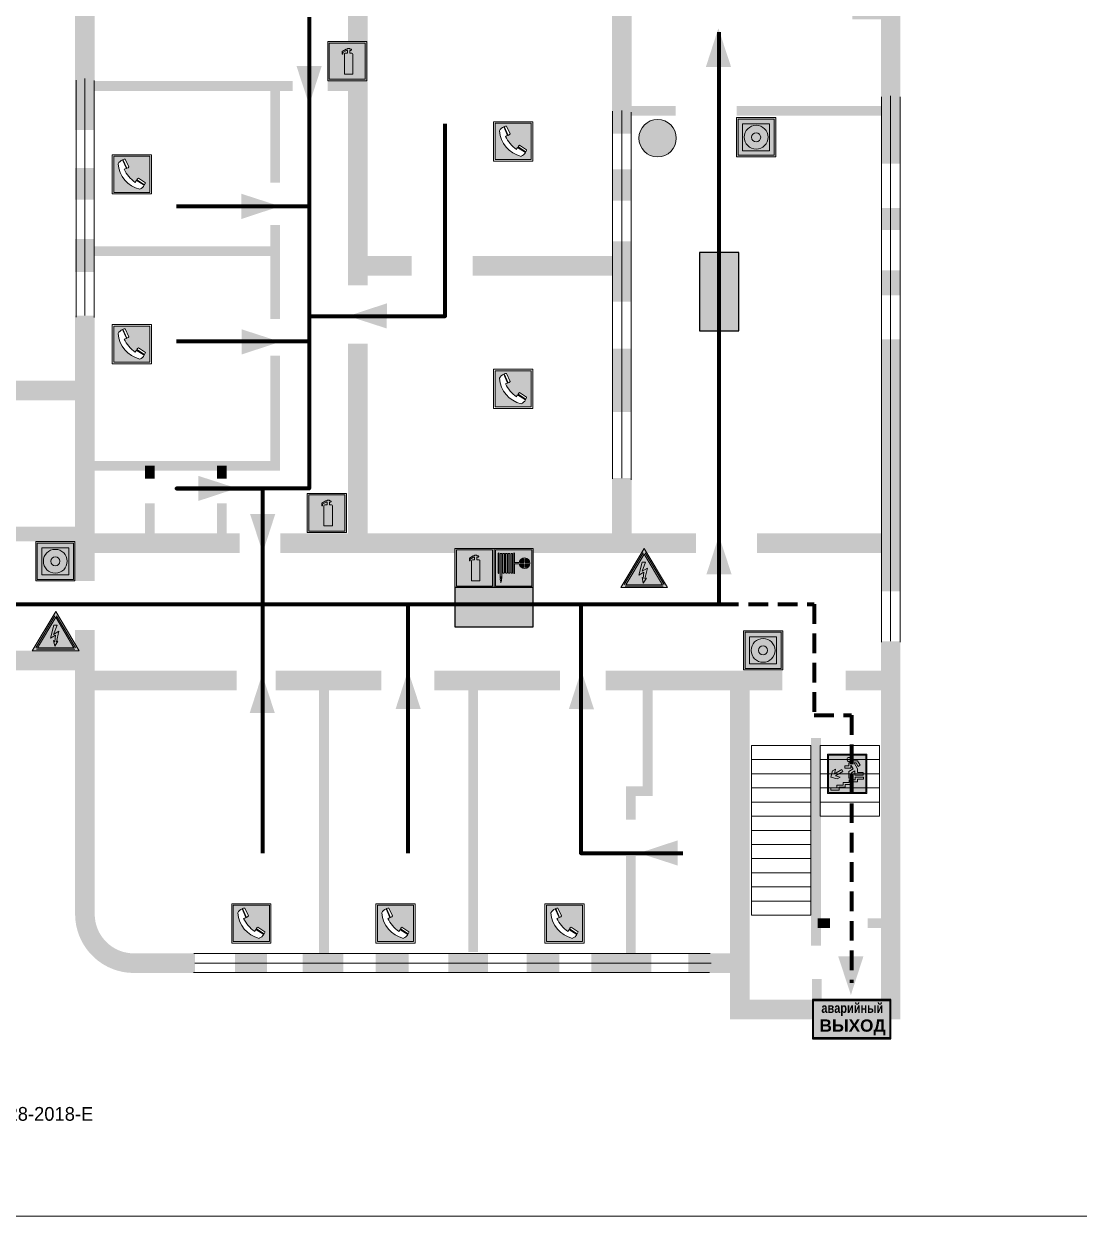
# Model space of a CAD drawing. Header units: millimetres. Extents: x 13114 to 67229, y 22859 to 38520.
# Drawn here: x 22736.3 to 22951.5, y 34764.7 to 35007.8 of the extents above; entities that cross this region are included whole.
import ezdxf

# ---------------------------------------------------------------- set-up
doc = ezdxf.new("R2010")
doc.units = ezdxf.units.MM
doc.linetypes.add('{ Wide Dash }', pattern=[12, 4, -2, 4, -2])
doc.layers.add('План_Штампы', color=7, linetype='Continuous')
doc.styles.add('обычный', font='arial.ttf')

# ---------------------------------------------------------------- blocks, each defined once
blk = doc.blocks.new('вниз 3')
at = {"lineweight": 0, "true_color": 0xffffff}
h = blk.add_hatch(color=7, dxfattribs=at)
h.dxf.hatch_style = 1
h.paths.add_polyline_path([(40997.5, -4475.69), (40997.25, -4475.28), (40995.76, -4476.15), (40995.97, -4475.23), (40995.39, -4475.56), (40995.05, -4476.83), (40996.33, -4477.17), (40996.91, -4476.83), (40996, -4476.55)], flags=0)
h.paths.add_polyline_path([(40999.81, -4473.95), (41000.22, -4473.95), (41000.64, -4474.67), (41001.03, -4474.43), (41000.46, -4473.49), (41000.42, -4473.49), (40999.43, -4473.49), (40998.68, -4473.92), (40998.68, -4474.57), (40997.88, -4474.57), (40997.88, -4475), (40999.14, -4475), (40999.14, -4474.43), (40999.14, -4474.38), (40999.59, -4475.15), (40998.72, -4475.67), (40998.72, -4477.06), (40999.24, -4477.06), (40999.24, -4475.96), (40999.95, -4475.56), (40999.95, -4476.43), (41001.61, -4476.43), (41001.61, -4475.88), (41000.47, -4475.88), (41000.47, -4475.12)], flags=0)
h.paths.add_polyline_path([(40999.2, -4473.24, 1), (40998.35, -4473.24, 1)], flags=0)
h.paths.add_polyline_path([(41000.46, -4477.26), (41001.69, -4477.26), (41001.69, -4476.84), (41000.03, -4476.84), (41000.03, -4477.39), (40998.78, -4477.39), (40998.78, -4477.95), (40997.53, -4477.95), (40997.53, -4478.5), (40996.29, -4478.5), (40996.29, -4479.06), (40995.05, -4479.06), (40995.05, -4479.48), (40995.29, -4479.48), (40996.72, -4479.48), (40996.72, -4478.92), (40997.97, -4478.92), (40997.97, -4478.36), (40999.2, -4478.36), (40999.2, -4477.81), (41000.46, -4477.81)], flags=0)
h.paths.add_polyline_path([(41002.37, -4472.17), (40994.37, -4472.17), (40994.37, -4480.17), (41002.37, -4480.17)])
h.paths.add_polyline_path([(41002.16, -4479.96), (40994.57, -4479.96), (40994.57, -4472.37), (41002.16, -4472.37)], flags=16)
h.paths.add_polyline_path([(41001.61, -4475.88), (41001.61, -4476.43), (40999.95, -4476.43), (40999.95, -4475.56), (40999.24, -4475.96), (40999.24, -4477.06), (40998.72, -4477.06), (40998.72, -4475.67), (40999.59, -4475.15), (40999.14, -4474.38), (40999.14, -4474.43), (40999.14, -4475), (40997.88, -4475), (40997.88, -4474.57), (40998.68, -4474.57), (40998.68, -4473.92), (40999.43, -4473.49), (41000.42, -4473.49), (41000.46, -4473.49), (41001.03, -4474.43), (41000.64, -4474.67), (41000.22, -4473.95), (40999.81, -4473.95), (41000.47, -4475.12), (41000.47, -4475.88)], flags=0)
h.paths.add_polyline_path([(41001.69, -4476.84), (41001.69, -4477.26), (41000.46, -4477.26), (41000.46, -4477.81), (40999.2, -4477.81), (40999.2, -4478.36), (40997.97, -4478.36), (40997.97, -4478.92), (40996.72, -4478.92), (40996.72, -4479.48), (40995.05, -4479.48), (40995.05, -4479.06), (40996.29, -4479.06), (40996.29, -4478.5), (40997.53, -4478.5), (40997.53, -4477.95), (40998.78, -4477.95), (40998.78, -4477.39), (41000.03, -4477.39), (41000.03, -4476.84)], flags=0)
h.paths.add_polyline_path([(40998.35, -4473.24, -1), (40999.2, -4473.24, -1)], flags=0)
h.paths.add_polyline_path([(40997.5, -4475.69), (40996, -4476.55), (40996.91, -4476.83), (40996.33, -4477.17), (40995.05, -4476.83), (40995.39, -4475.56), (40995.97, -4475.23), (40995.76, -4476.15), (40997.25, -4475.28)], flags=0)
at = {"lineweight": 0}
h = blk.add_hatch(color=126, dxfattribs=at)
h.dxf.hatch_style = 1
h.paths.add_polyline_path([(41002.16, -4472.37), (40994.57, -4472.37), (40994.57, -4479.96), (41002.16, -4479.96)])
h.paths.add_polyline_path([(40995.97, -4475.23), (40995.76, -4476.15), (40997.25, -4475.28), (40997.5, -4475.69), (40996, -4476.55), (40996.91, -4476.83), (40996.33, -4477.17), (40995.05, -4476.83), (40995.39, -4475.56)], flags=16)
h.paths.add_polyline_path([(40997.88, -4474.57), (40998.68, -4474.57), (40998.68, -4473.92), (40999.43, -4473.49), (41000.42, -4473.49), (41000.46, -4473.49), (41001.03, -4474.43), (41000.64, -4474.67), (41000.22, -4473.95), (40999.81, -4473.95), (41000.47, -4475.12), (41000.47, -4475.88), (41001.61, -4475.88), (41001.61, -4476.43), (40999.95, -4476.43), (40999.95, -4475.56), (40999.24, -4475.96), (40999.24, -4477.06), (40998.72, -4477.06), (40998.72, -4475.67), (40999.59, -4475.15), (40999.14, -4474.38), (40999.14, -4474.43), (40999.14, -4475), (40997.88, -4475)], flags=16)
h.paths.add_polyline_path([(40998.35, -4473.24, -1), (40999.2, -4473.24, -1)], flags=16)
h.paths.add_polyline_path([(40997.53, -4477.95), (40998.78, -4477.95), (40998.78, -4477.39), (41000.03, -4477.39), (41000.03, -4476.84), (41001.69, -4476.84), (41001.69, -4477.26), (41000.46, -4477.26), (41000.46, -4477.81), (40999.2, -4477.81), (40999.2, -4478.36), (40997.97, -4478.36), (40997.97, -4478.92), (40996.72, -4478.92), (40996.72, -4479.48), (40995.05, -4479.48), (40995.05, -4479.06), (40996.29, -4479.06), (40996.29, -4478.5), (40997.53, -4478.5)], flags=16)
at = {"lineweight": 0, "true_color": 0xffffff}
h = blk.add_hatch(color=7, dxfattribs=at)
h.dxf.hatch_style = 1
h.paths.add_polyline_path([(40999.2, -4473.24, 1), (40998.35, -4473.24, 1)])
h.paths.add_polyline_path([(40999.81, -4473.95), (41000.22, -4473.95), (41000.64, -4474.67), (41001.03, -4474.43), (41000.46, -4473.49), (41000.42, -4473.49), (40999.43, -4473.49), (40998.68, -4473.92), (40998.68, -4474.57), (40997.88, -4474.57), (40997.88, -4475), (40999.14, -4475), (40999.14, -4474.43), (40999.14, -4474.38), (40999.59, -4475.15), (40998.72, -4475.67), (40998.72, -4477.06), (40999.24, -4477.06), (40999.24, -4475.96), (40999.95, -4475.56), (40999.95, -4476.43), (41001.61, -4476.43), (41001.61, -4475.88), (41000.47, -4475.88), (41000.47, -4475.12)])
h.paths.add_polyline_path([(40999.2, -4477.81), (41000.46, -4477.81), (41000.46, -4477.26), (41001.69, -4477.26), (41001.69, -4476.84), (41000.03, -4476.84), (41000.03, -4477.39), (40998.78, -4477.39), (40998.78, -4477.95), (40997.53, -4477.95), (40997.53, -4478.5), (40996.29, -4478.5), (40996.29, -4479.06), (40995.05, -4479.06), (40995.05, -4479.48), (40995.29, -4479.48), (40996.72, -4479.48), (40996.72, -4478.92), (40997.97, -4478.92), (40997.97, -4478.36), (40999.2, -4478.36)])
h.paths.add_polyline_path([(40997.5, -4475.69), (40997.25, -4475.28), (40995.76, -4476.15), (40995.97, -4475.23), (40995.39, -4475.56), (40995.05, -4476.83), (40996.33, -4477.17), (40996.91, -4476.83), (40996, -4476.55)])
at = {"color": 126, "lineweight": 0}
for points in [[(40994.37, -4472.17), (41002.37, -4472.17), (41002.37, -4480.17), (40994.37, -4480.17)], [(40994.57, -4472.37), (41002.16, -4472.37), (41002.16, -4479.96), (40994.57, -4479.96)]]:
    blk.add_lwpolyline(points, close=True, dxfattribs=at)
for points in [[(40999.14, -4474.43), (40999.14, -4475), (40997.88, -4475), (40997.88, -4474.57), (40998.68, -4474.57), (40998.68, -4473.92), (40999.43, -4473.49), (41000.42, -4473.49), (41000.46, -4473.49), (41001.03, -4474.43), (41000.64, -4474.67), (41000.22, -4473.95), (40999.81, -4473.95), (41000.47, -4475.12), (41000.47, -4475.88), (41001.61, -4475.88), (41001.61, -4476.43), (40999.95, -4476.43), (40999.95, -4475.56), (40999.24, -4475.96), (40999.24, -4477.06), (40998.72, -4477.06), (40998.72, -4475.67), (40999.59, -4475.15), (40999.14, -4474.38), (40999.14, -4474.43)], [(40995.05, -4476.83), (40995.39, -4475.56), (40995.97, -4475.23), (40995.76, -4476.15), (40997.25, -4475.28), (40997.5, -4475.69), (40996, -4476.55), (40996.91, -4476.83), (40996.33, -4477.17), (40995.05, -4476.83)], [(40995.29, -4479.48), (40995.05, -4479.48), (40995.05, -4479.06), (40996.29, -4479.06), (40996.29, -4478.5), (40997.53, -4478.5), (40997.53, -4477.95), (40998.78, -4477.95), (40998.78, -4477.39), (41000.03, -4477.39), (41000.03, -4476.84), (41001.69, -4476.84), (41001.69, -4477.26), (41000.46, -4477.26), (41000.46, -4477.81), (40999.2, -4477.81), (40999.2, -4478.36), (40997.97, -4478.36), (40997.97, -4478.92), (40996.72, -4478.92), (40996.72, -4479.48), (40995.05, -4479.48)]]:
    blk.add_lwpolyline(points, dxfattribs=at)
blk.add_circle((40998.77, -4473.24), 0.426, dxfattribs=at)
blk = doc.blocks.new('A$C41C009D9')
at = {"true_color": 0xffffff}
blk.add_hatch(color=7, dxfattribs=at).paths.add_polyline_path([(0, 8), (-16, 8), (-16, 0), (0, 0)])
h = blk.add_hatch(color=126)
h.dxf.hatch_style = 1
h.paths.add_polyline_path([(-15.8, 7.8), (-15.8, 0.2), (-0.2, 0.2), (-0.2, 7.8)])
at = {"color": 126}
for points in [[(-16, 0), (0, 0), (0, 8), (-16, 8)], [(-16, 0), (0, 0), (0, 8), (-16, 8)], [(-15.8, 7.8), (-0.2, 7.8), (-0.2, 0.2), (-15.8, 0.2)]]:
    blk.add_lwpolyline(points, close=True, dxfattribs=at)
at = {"color": 7, "true_color": 0xffffff, "insert": (-15.8, 7.3), "char_height": 2.5, "width": 15.5999, "attachment_point": 1, "style": 'обычный'}
blk.add_mtext('\\pi1.6133;{\\fArial|b1|i0|c204|p34;\\H0.8x;\\W0.8;аварийный\\H1.25x;\\W1;\\P\\pi1.2327;ВЫХОД}', dxfattribs=at)
blk = doc.blocks.new('A$C32E8229D')
at = {"true_color": 0xffffff}
blk.add_hatch(color=7, dxfattribs=at).paths.add_polyline_path([(0, 0), (0, -8), (16, -8), (16, 0)])
h = blk.add_hatch(color=126)
h.paths.add_polyline_path([(0.2, -0.2), (15.8, -0.2), (15.8, -7.8), (0.2, -7.8)])
h.paths.add_polyline_path([(13.49, -2.05), (12.08, -2.05), (11.37, -2.63, 0.162397), (11.29, -2.84), (11.29, -3.63), (10.35, -3.63), (10.35, -4.05), (11.68, -4.05), (11.68, -3.48), (12.26, -4.28), (11.29, -5.1), (11.29, -6.78), (11.85, -6.78), (11.85, -5.44), (12.8, -4.64), (12.8, -5.94), (14.46, -5.94), (14.46, -5.39), (13.45, -5.39), (13.45, -3.97), (12.46, -2.59), (13.15, -2.59), (13.69, -3.34), (14.18, -3)], flags=16)
h.paths.add_polyline_path([(10.74, -1.82, 1), (11.8, -1.82, 1)], flags=16)
h.paths.add_polyline_path([(9.39, -3.59), (5.99, -3.59), (6.56, -3.03), (5.91, -3.03), (5.1, -3.83), (5.91, -4.64), (6.56, -4.64), (5.99, -4.09), (9.39, -4.09)], flags=16)
h.paths.add_polyline_path([(4.29, -1.08), (1.72, -1.08), (1.72, -6.6), (4.29, -6.6)], flags=16)
at = {"color": 126}
blk.add_lwpolyline([(16, -8), (0, -8), (0, 0), (16, 0)], close=True, dxfattribs=at)
blk = doc.blocks.new('A$C3AD82952')
at = {"true_color": 0xf5f5ff}
h = blk.add_hatch(color=7, dxfattribs=at)
h.dxf.hatch_style = 1
h.paths.add_polyline_path([(8.21, 8.73, 0.414214), (7.89, 9.05), (7.22, 9.05), (7.22, 9.92), (7.59, 9.92, 1), (7.57, 10.36), (7.22, 10.36), (7.22, 10.6), (6.43, 10.6), (6.43, 10.36), (6.01, 10.36), (4.74, 9.59), (4.74, 8.69), (4.98, 8.73), (4.98, 9.26), (6.12, 9.91), (6.43, 9.91), (6.43, 9.05), (5.76, 9.05, 0.414214), (5.44, 8.73), (5.44, 2.2), (8.21, 2.2)], flags=0)
h.paths.add_polyline_path([(12.8, 12.8), (0, 12.8), (0, 0), (12.8, 0)])
h.paths.add_polyline_path([(0.51, 12.29), (12.29, 12.29), (12.29, 0.51), (0.51, 0.51)], flags=16)
h.paths.add_polyline_path([(4.74, 9.59), (6.01, 10.36), (6.43, 10.36), (6.43, 10.6), (7.22, 10.6), (7.22, 10.36), (7.59, 10.36, -0.94586), (7.59, 9.92), (7.22, 9.92), (7.22, 9.05), (7.89, 9.05, -0.414214), (8.21, 8.73), (8.21, 2.2), (5.44, 2.2), (5.44, 8.73, -0.414214), (5.76, 9.05), (6.43, 9.05), (6.43, 9.91), (6.12, 9.91), (4.98, 9.26), (4.98, 8.73), (4.74, 8.69)], flags=0)
h = blk.add_hatch(color=242)
h.dxf.hatch_style = 1
h.paths.add_polyline_path([(12.29, 12.29), (0.51, 12.29), (0.51, 0.51), (12.29, 0.51)])
h.paths.add_polyline_path([(4.74, 8.69), (4.74, 9.59), (6.01, 10.36), (6.43, 10.36), (6.43, 10.6), (7.22, 10.6), (7.22, 10.36), (7.59, 10.36, -0.94586), (7.59, 9.92), (7.22, 9.92), (7.22, 9.05), (7.89, 9.05, -0.414214), (8.21, 8.73), (8.21, 2.2), (5.44, 2.2), (5.44, 8.73, -0.414214), (5.76, 9.05), (6.43, 9.05), (6.43, 9.91), (6.12, 9.91), (4.98, 9.26), (4.98, 8.73)], flags=16)
h = blk.add_hatch(color=7, dxfattribs=at)
h.dxf.hatch_style = 1
h.paths.add_polyline_path([(8.21, 8.73, 0.414214), (7.89, 9.05), (7.22, 9.05), (7.22, 9.92), (7.59, 9.92, 1), (7.57, 10.36), (7.22, 10.36), (7.22, 10.6), (6.43, 10.6), (6.43, 10.36), (6.01, 10.36), (4.74, 9.59), (4.74, 8.69), (4.98, 8.73), (4.98, 9.26), (6.12, 9.91), (6.43, 9.91), (6.43, 9.05), (5.76, 9.05, 0.414214), (5.44, 8.73), (5.44, 2.2), (8.21, 2.2)])
at = {"color": 242, "lineweight": 5}
for p, q in [((0, 0), (0, 12.8)), ((0, 12.8), (12.8, 12.8)), ((12.8, 0), (12.8, 12.8)), ((6.01, 10.36), (4.74, 9.59)), ((4.74, 9.59), (4.74, 8.69)), ((4.74, 8.69), (4.98, 8.73)), ((4.98, 9.26), (6.12, 9.91)), ((4.98, 8.73), (4.98, 9.26)), ((5.44, 2.2), (5.44, 8.73)), ((5.76, 9.05), (6.43, 9.05)), ((6.01, 10.36), (6.43, 10.36)), ((6.12, 9.91), (6.43, 9.91)), ((7.22, 10.6), (6.43, 10.6)), ((6.43, 10.6), (6.43, 10.36)), ((6.43, 9.91), (6.43, 9.05)), ((7.22, 10.36), (7.22, 10.6)), ((7.59, 10.36), (7.22, 10.36)), ((7.22, 9.05), (7.22, 9.92)), ((7.59, 9.92), (7.22, 9.92)), ((7.89, 9.05), (7.22, 9.05)), ((8.21, 2.2), (8.21, 8.73)), ((0, 0), (12.8, 0)), ((5.44, 2.2), (8.21, 2.2))]:
    blk.add_line(p, q, dxfattribs=at)
blk.add_lwpolyline([(0.51, 12.29), (12.29, 12.29), (12.29, 0.51), (0.51, 0.51)], close=True, dxfattribs=at)
for centre, radius, start, end in [((5.76, 8.73), 0.32, 90, 180), ((7.58, 10.14), 0.223, 273.1875, 86.8125), ((7.89, 8.73), 0.32, 0, 90)]:
    blk.add_arc(centre, radius, start, end, dxfattribs=at)
blk = doc.blocks.new('A$C37112FD5')
at = {"true_color": 0xf5f5ff}
h = blk.add_hatch(color=7, dxfattribs=at)
h.dxf.hatch_style = 1
h.paths.add_polyline_path([(12.8, -7.4), (0, -7.4), (0, -20.2), (12.8, -20.2)])
h.paths.add_polyline_path([(12.29, -7.91), (12.29, -19.69), (0.51, -19.69), (0.51, -7.91)], flags=16)
h.paths.add_polyline_path([(4.98, -9.04, -0.42597), (5.17, -9.22), (5.17, -12.25), (5.17, -15.29, -0.432244), (4.98, -15.47), (4.83, -15.47, -0.42597), (4.64, -15.29), (4.64, -12.25), (4.64, -9.22, -0.432244), (4.83, -9.04)], flags=0)
h.paths.add_polyline_path([(4.28, -9.22), (4.28, -12.25), (4.28, -15.29, -0.432244), (4.09, -15.47), (3.94, -15.47, -0.42597), (3.75, -15.29), (3.75, -12.25), (3.75, -9.22, -0.432244), (3.94, -9.04), (4.09, -9.04, -0.42597)], flags=0)
h.paths.add_polyline_path([(5.72, -9.04), (5.87, -9.04, -0.42597), (6.06, -9.22), (6.06, -12.25), (6.06, -15.29, -0.432244), (5.87, -15.47), (5.72, -15.47, -0.42597), (5.53, -15.29), (5.53, -12.25), (5.53, -9.22, -0.432244)], flags=0)
h.paths.add_polyline_path([(6.42, -8.9), (6.5, -8.9, -0.42597), (6.69, -9.08), (6.69, -12.03), (8.21, -12.03, -15.824349), (8.21, -12.47), (6.69, -12.47), (6.69, -15.42, -0.432244), (6.5, -15.6), (6.42, -15.6)], flags=0)
h.paths.add_polyline_path([(3.39, -9.22), (3.39, -12.25), (3.39, -15.29, -0.432244), (3.2, -15.47), (3.05, -15.47, -0.42597), (2.85, -15.29), (2.85, -12.25), (2.85, -9.22, -0.432244), (3.05, -9.04), (3.2, -9.04, -0.42597)], flags=0)
h.paths.add_polyline_path([(2.5, -9.22), (2.5, -16.71), (1.96, -16.71), (1.96, -9.22, -0.432244), (2.15, -9.04), (2.31, -9.04, -0.42597)], flags=0)
h.paths.add_polyline_path([(1.61, -8.9), (1.61, -15.6), (1.57, -15.6, -0.42597), (1.37, -15.42), (1.37, -12.03), (1.37, -9.09, -0.432244), (1.57, -8.9)], flags=0)
h.paths.add_polyline_path([(9.76, -10.81), (9.76, -12.03), (8.49, -12.03, -0.336371)], flags=0)
h.paths.add_polyline_path([(8.49, -12.47), (9.76, -12.47), (9.76, -13.7, -0.336371)], flags=0)
h.paths.add_polyline_path([(10.11, -10.81, -0.336371), (11.38, -12.03), (10.11, -12.03)], flags=0)
h.paths.add_polyline_path([(10.11, -12.47), (11.38, -12.47, -0.336371), (10.11, -13.7)], flags=0)
h.paths.add_polyline_path([(2.5, -16.84), (2.5, -17.05), (1.97, -17.05), (1.97, -16.84)], flags=0)
h.paths.add_polyline_path([(2.5, -17.24, -0.033778), (2.24, -18.6, -0.033778), (1.97, -17.24)], flags=0)
h = blk.add_hatch(color=242)
h.dxf.hatch_style = 1
h.paths.add_polyline_path([(12.29, -7.91), (0.51, -7.91), (0.51, -19.69), (12.29, -19.69)])
h.paths.add_polyline_path([(6.42, -15.6), (6.42, -8.9), (6.5, -8.9, -0.42597), (6.69, -9.08), (6.69, -12.03), (8.21, -12.03, -15.824349), (8.21, -12.47), (6.69, -12.47), (6.69, -15.42, -0.432244), (6.5, -15.6)], flags=16)
h.paths.add_polyline_path([(5.87, -15.47), (5.72, -15.47, -0.42597), (5.53, -15.29), (5.53, -12.25), (5.53, -9.22, -0.432244), (5.72, -9.04), (5.87, -9.04, -0.42597), (6.06, -9.22), (6.06, -12.25), (6.06, -15.29, -0.432244)], flags=16)
h.paths.add_polyline_path([(4.98, -15.47), (4.83, -15.47, -0.42597), (4.64, -15.29), (4.64, -12.25), (4.64, -9.22, -0.432244), (4.83, -9.04), (4.98, -9.04, -0.42597), (5.17, -9.22), (5.17, -12.25), (5.17, -15.29, -0.432244)], flags=16)
h.paths.add_polyline_path([(4.09, -15.47), (3.94, -15.47, -0.42597), (3.75, -15.29), (3.75, -12.25), (3.75, -9.22, -0.432244), (3.94, -9.04), (4.09, -9.04, -0.42597), (4.28, -9.22), (4.28, -12.25), (4.28, -15.29, -0.432244)], flags=16)
h.paths.add_polyline_path([(3.2, -15.47), (3.05, -15.47, -0.42597), (2.85, -15.29), (2.85, -12.25), (2.85, -9.22, -0.432244), (3.05, -9.04), (3.2, -9.04, -0.42597), (3.39, -9.22), (3.39, -12.25), (3.39, -15.29, -0.432244)], flags=16)
h.paths.add_polyline_path([(2.5, -17.05), (1.97, -17.05), (1.97, -16.84), (2.5, -16.84)], flags=16)
h.paths.add_polyline_path([(2.5, -17.24, -0.033778), (2.24, -18.6, -0.033778), (1.97, -17.24)], flags=16)
h.paths.add_polyline_path([(2.5, -16.71), (1.96, -16.71), (1.96, -9.22, -0.432244), (2.15, -9.04), (2.31, -9.04, -0.42597), (2.5, -9.22)], flags=16)
h.paths.add_polyline_path([(1.61, -15.6), (1.57, -15.6, -0.42597), (1.37, -15.42), (1.37, -12.03), (1.37, -9.09, -0.432244), (1.57, -8.9), (1.61, -8.9)], flags=16)
h.paths.add_polyline_path([(8.49, -12.47), (9.76, -12.47), (9.76, -13.7, -0.336371)], flags=0)
h.paths.add_polyline_path([(10.11, -13.7), (10.11, -12.47), (11.38, -12.47, -0.336371)], flags=0)
h.paths.add_polyline_path([(8.49, -12.03, -0.336371), (9.76, -10.81), (9.76, -12.03)], flags=0)
h.paths.add_polyline_path([(10.11, -12.03), (10.11, -10.81, -0.336371), (11.38, -12.03)], flags=0)
h = blk.add_hatch(color=7, dxfattribs=at)
h.dxf.hatch_style = 1
h.paths.add_polyline_path([(1.61, -8.9), (1.57, -8.9, 0.432244), (1.37, -9.09), (1.37, -12.03), (1.37, -15.42, 0.42597), (1.57, -15.6), (1.61, -15.6)])
h.paths.add_polyline_path([(2.5, -9.22, 0.42597), (2.31, -9.04), (2.15, -9.04, 0.432244), (1.96, -9.22), (1.96, -16.71), (2.5, -16.71)])
h.paths.add_polyline_path([(2.5, -16.84), (1.97, -16.84), (1.97, -17.05), (2.5, -17.05)])
h.paths.add_polyline_path([(2.5, -17.24), (1.97, -17.24, 0.033778), (2.24, -18.6, 0.033778)])
h.paths.add_polyline_path([(3.39, -12.25), (3.39, -9.22, 0.42597), (3.2, -9.04), (3.05, -9.04, 0.432244), (2.85, -9.22), (2.85, -12.25), (2.85, -15.29, 0.42597), (3.05, -15.47), (3.2, -15.47, 0.432244), (3.39, -15.29)])
h.paths.add_polyline_path([(4.28, -12.25), (4.28, -9.22, 0.42597), (4.09, -9.04), (3.94, -9.04, 0.432244), (3.75, -9.22), (3.75, -12.25), (3.75, -15.29, 0.42597), (3.94, -15.47), (4.09, -15.47, 0.432244), (4.28, -15.29)])
h.paths.add_polyline_path([(5.17, -12.25), (5.17, -9.22, 0.42597), (4.98, -9.04), (4.83, -9.04, 0.432244), (4.64, -9.22), (4.64, -12.25), (4.64, -15.29, 0.42597), (4.83, -15.47), (4.98, -15.47, 0.432244), (5.17, -15.29)])
h.paths.add_polyline_path([(6.06, -12.25), (6.06, -9.22, 0.42597), (5.87, -9.04), (5.72, -9.04, 0.432244), (5.53, -9.22), (5.53, -12.25), (5.53, -15.29, 0.42597), (5.72, -15.47), (5.87, -15.47, 0.432244), (6.06, -15.29)])
h.paths.add_polyline_path([(6.69, -12.47), (8.21, -12.47, 15.824349), (8.21, -12.03), (6.69, -12.03), (6.69, -9.08, 0.42597), (6.5, -8.9), (6.42, -8.9), (6.42, -15.6), (6.5, -15.6, 0.432244), (6.69, -15.42)])
h.paths.add_polyline_path([(8.49, -12.47), (9.76, -12.47), (9.76, -13.7, -0.336371)], flags=16)
h.paths.add_polyline_path([(8.49, -12.03, -0.336371), (9.76, -10.81), (9.76, -12.03)], flags=16)
h.paths.add_polyline_path([(10.11, -12.47), (11.38, -12.47, -0.336371), (10.11, -13.7)], flags=16)
h.paths.add_polyline_path([(10.11, -12.03), (10.11, -10.81, -0.336371), (11.38, -12.03)], flags=16)
h = blk.add_hatch(color=242)
h.dxf.hatch_style = 1
h.paths.add_polyline_path([(9.76, -10.81, 0.336371), (8.49, -12.03), (9.76, -12.03)])
h.paths.add_polyline_path([(10.11, -10.81), (10.11, -12.03), (11.38, -12.03, 0.336371)])
h.paths.add_polyline_path([(11.38, -12.47), (10.11, -12.47), (10.11, -13.7, 0.336371)])
h.paths.add_polyline_path([(9.76, -12.47), (8.49, -12.47, 0.336371), (9.76, -13.7)])
at = {"color": 242, "lineweight": 5}
for p, q in [((0, -20.2), (0, -7.4)), ((0, -7.4), (12.8, -7.4)), ((12.8, -20.2), (12.8, -7.4)), ((1.37, -12.03), (1.37, -9.08)), ((1.57, -8.9), (1.61, -8.9)), ((1.61, -8.9), (1.61, -15.6)), ((1.96, -16.71), (1.96, -9.22)), ((2.15, -9.04), (2.31, -9.04)), ((2.5, -16.71), (2.5, -9.22)), ((2.85, -12.25), (2.85, -9.22)), ((3.05, -9.04), (3.2, -9.04)), ((3.39, -12.25), (3.39, -9.22)), ((3.75, -12.25), (3.75, -9.22)), ((3.94, -9.04), (4.09, -9.04)), ((4.28, -12.25), (4.28, -9.22)), ((4.64, -12.25), (4.64, -9.22)), ((4.83, -9.04), (4.98, -9.04)), ((5.17, -12.25), (5.17, -9.22)), ((5.53, -12.25), (5.53, -9.22)), ((5.72, -9.04), (5.87, -9.04)), ((6.06, -12.25), (6.06, -9.22)), ((6.42, -8.9), (6.42, -15.6)), ((6.5, -8.9), (6.42, -8.9)), ((6.69, -12.03), (6.69, -9.08)), ((9.76, -10.81), (9.76, -12.03)), ((10.11, -10.81), (10.11, -12.03)), ((1.37, -12.03), (1.37, -15.42)), ((2.85, -12.25), (2.85, -15.29)), ((3.05, -15.47), (3.2, -15.47)), ((3.39, -12.25), (3.39, -15.29)), ((3.75, -12.25), (3.75, -15.29)), ((3.94, -15.47), (4.09, -15.47)), ((4.28, -12.25), (4.28, -15.29)), ((4.64, -12.25), (4.64, -15.29)), ((4.83, -15.47), (4.98, -15.47)), ((5.17, -12.25), (5.17, -15.29)), ((5.53, -12.25), (5.53, -15.29)), ((5.72, -15.47), (5.87, -15.47)), ((6.06, -12.25), (6.06, -15.29)), ((8.21, -12.03), (6.69, -12.03)), ((8.21, -12.47), (6.69, -12.47)), ((6.69, -12.47), (6.69, -15.42)), ((9.76, -12.03), (8.49, -12.03)), ((9.76, -12.47), (8.49, -12.47)), ((9.76, -12.47), (9.76, -13.7)), ((11.38, -12.03), (10.11, -12.03)), ((11.38, -12.47), (10.11, -12.47)), ((10.11, -12.47), (10.11, -13.7)), ((1.57, -15.6), (1.61, -15.6)), ((1.96, -16.71), (2.5, -16.71)), ((1.97, -16.84), (2.5, -16.84)), ((1.97, -17.05), (1.97, -16.84)), ((2.5, -17.05), (1.97, -17.05)), ((1.97, -17.24), (2.5, -17.24)), ((2.5, -16.84), (2.5, -17.05)), ((6.42, -15.6), (6.5, -15.6)), ((0, -20.2), (12.8, -20.2))]:
    blk.add_line(p, q, dxfattribs=at)
blk.add_lwpolyline([(0.51, -7.91), (12.29, -7.91), (12.29, -19.69), (0.51, -19.69)], close=True, dxfattribs=at)
for centre, radius, start, end in [((1.56, -9.09), 0.182, 87.1027, 180.6071), ((2.15, -9.22), 0.182, 87.1027, 180.6071), ((2.32, -9.22), 0.182, 359.3929, 92.8973), ((3.04, -9.22), 0.182, 87.1027, 180.6071), ((3.21, -9.22), 0.182, 359.3929, 92.8973), ((3.93, -9.22), 0.182, 87.1027, 180.6071), ((4.1, -9.22), 0.182, 359.3929, 92.8973), ((4.82, -9.22), 0.182, 87.1027, 180.6071), ((4.99, -9.22), 0.182, 359.3929, 92.8973), ((5.71, -9.22), 0.182, 87.1027, 180.6071), ((5.88, -9.22), 0.182, 359.3929, 92.8973), ((6.51, -9.09), 0.182, 359.3929, 92.8973), ((9.93, -12.25), 1.74, 187.2319, 172.7681), ((9.93, -12.25), 1.46, 96.9927, 171.3585), ((9.93, -12.25), 1.46, 8.6415, 83.0073), ((1.56, -15.42), 0.182, 179.3929, 272.8973), ((3.04, -15.29), 0.182, 179.3929, 272.8973), ((3.21, -15.29), 0.182, 267.1027, 0.6071), ((3.93, -15.29), 0.182, 179.3929, 272.8973), ((4.1, -15.29), 0.182, 267.1027, 0.6071), ((4.82, -15.29), 0.182, 179.3929, 272.8973), ((4.99, -15.29), 0.182, 267.1027, 0.6071), ((5.71, -15.29), 0.182, 179.3929, 272.8973), ((5.88, -15.29), 0.182, 267.1027, 0.6071), ((6.51, -15.42), 0.182, 267.1027, 0.6071), ((9.93, -12.25), 1.46, 188.6415, 263.0073), ((9.93, -12.25), 1.46, 276.9927, 351.3585), ((12.17, -15.98), 10.27, 187.041, 194.7793), ((-7.7, -15.98), 10.27, 345.2207, 352.959)]:
    blk.add_arc(centre, radius, start, end, dxfattribs=at)
blk = doc.blocks.new('A$C54414219')
at = {"true_color": 0xffffff}
h = blk.add_hatch(color=7, dxfattribs=at)
h.paths.add_polyline_path([(2.39, -9.45), (2.39, -18.3), (11.23, -18.3), (11.23, -9.45)], flags=0)
h.paths.add_polyline_path([(10.71, -13.87, -1), (2.92, -13.87, -1)], flags=0)
h.paths.add_polyline_path([(8.3, -13.87, -1), (5.33, -13.87, -1)], flags=0)
h.paths.add_polyline_path([(0.41, -7.47), (0.41, -20.27), (13.21, -20.27), (13.21, -7.47)])
h.paths.add_polyline_path([(0.92, -19.77), (12.71, -19.77), (12.71, -7.98), (0.92, -7.98)], flags=16)
h.paths.add_polyline_path([(11.23, -9.45), (11.23, -18.3), (2.39, -18.3), (2.39, -9.45)], flags=0)
at = {"lineweight": 5}
h = blk.add_hatch(color=242, dxfattribs=at)
h.paths.add_polyline_path([(12.71, -7.98), (0.92, -7.98), (0.92, -19.77), (12.71, -19.77)])
h.paths.add_polyline_path([(11.23, -18.3), (2.39, -18.3), (2.39, -9.45), (11.23, -9.45)], flags=16)
h.paths.add_polyline_path([(10.71, -13.87, -1), (2.92, -13.87, -1)], flags=0)
h.paths.add_polyline_path([(8.3, -13.87, -1), (5.33, -13.87, -1)], flags=0)
at = {"true_color": 0xffffff}
h = blk.add_hatch(color=7, dxfattribs=at)
h.paths.add_polyline_path([(2.39, -9.45), (2.39, -18.3), (11.23, -18.3), (11.23, -9.45)])
h.paths.add_polyline_path([(10.71, -13.87, -1), (2.92, -13.87, -1)], flags=16)
h.paths.add_polyline_path([(8.3, -13.87, -1), (5.33, -13.87, -1)], flags=0)
at = {"lineweight": 5}
h = blk.add_hatch(color=242, dxfattribs=at)
h.paths.add_polyline_path([(2.92, -13.87, 1), (10.71, -13.87, 1)])
h.paths.add_polyline_path([(8.3, -13.87, -1), (5.33, -13.87, -1)], flags=16)
at = {"color": 242, "lineweight": 5}
for p, q in [((0.41, -20.27), (0.41, -7.47)), ((0.41, -7.47), (13.21, -7.47)), ((0.41, -7.47), (13.21, -7.47)), ((13.21, -20.27), (13.21, -7.47)), ((0.41, -20.27), (13.21, -20.27))]:
    blk.add_line(p, q, dxfattribs=at)
for points in [[(0.92, -7.98), (12.71, -7.98), (12.71, -19.77), (0.92, -19.77)], [(2.39, -9.45), (11.23, -9.45), (11.23, -18.3), (2.39, -18.3)]]:
    blk.add_lwpolyline(points, close=True, dxfattribs=at)
for radius in [3.89, 1.49]:
    blk.add_circle((6.81, -13.87), radius, dxfattribs=at)
blk = doc.blocks.new('A$C7B8C2D5B')
at = {"lineweight": 0}
h = blk.add_hatch(color=5, dxfattribs=at)
h.dxf.hatch_style = 1
h.paths.add_polyline_path([(1.4, -3.02, 1), (-2.11, -3.02, 1)])
at = {"color": 5, "lineweight": 0}
blk.add_circle((-0.36, -3.02), 1.75, dxfattribs=at)
blk = doc.blocks.new('A$C3E6D3DDE')
at = {"lineweight": 5}
h = blk.add_hatch(color=40, dxfattribs=at)
h.paths.add_polyline_path([(24.1, 1.45), (16.46, -11.35), (31.74, -11.35)])
h.paths.add_polyline_path([(24.09, -0.46), (30.03, -10.41), (18.14, -10.41)], flags=16)
h.paths.add_polyline_path([(24.54, -3.08), (23.41, -6.02), (25.13, -5.01), (24.33, -8.5), (24.82, -8.27), (23.79, -9.86), (23.4, -8.04), (23.8, -8.43), (24.04, -6.29), (22.39, -7.25), (23.44, -3.08)], flags=0)
h = blk.add_hatch(color=256, dxfattribs=at)
h.paths.add_polyline_path([(24.37, 0.03, 0.567511), (23.82, 0.03), (17.59, -10.4, 0.582454), (17.86, -10.88), (30.32, -10.88, 0.582149), (30.6, -10.4)])
h.paths.add_polyline_path([(24.09, -0.46), (18.14, -10.41), (30.03, -10.41)], flags=16)
h.paths.add_polyline_path([(24.54, -3.08), (23.41, -6.02), (25.13, -5.01), (24.33, -8.5), (24.82, -8.27), (23.79, -9.86), (23.4, -8.04), (23.8, -8.43), (24.04, -6.29), (22.39, -7.25), (23.44, -3.08)], flags=0)
h = blk.add_hatch(color=40, dxfattribs=at)
h.paths.add_polyline_path([(24.09, -0.46), (18.14, -10.41), (30.03, -10.41)])
h.paths.add_polyline_path([(24.82, -8.27), (23.79, -9.86), (23.4, -8.04), (23.8, -8.43), (24.04, -6.29), (22.39, -7.25), (23.44, -3.08), (24.54, -3.08), (23.41, -6.02), (25.13, -5.01), (24.33, -8.5)], flags=16)
at = {"color": 40, "lineweight": 5}
for p, q in [((16.46, -11.35), (24.1, 1.45)), ((24.1, 1.45), (31.74, -11.35))]:
    blk.add_line(p, q, dxfattribs=at)
at = {"lineweight": 5}
for p, q in [((17.59, -10.4), (23.82, 0.03)), ((24.37, 0.03), (30.6, -10.4)), ((18.14, -10.41), (24.09, -0.46)), ((23.44, -3.08), (22.39, -7.25)), ((23.41, -6.02), (24.54, -3.08)), ((24.54, -3.08), (23.44, -3.08)), ((24.09, -0.46), (30.03, -10.41)), ((22.39, -7.25), (24.04, -6.29)), ((25.13, -5.01), (23.41, -6.02)), ((24.04, -6.29), (23.8, -8.43)), ((24.33, -8.5), (25.13, -5.01)), ((17.86, -10.88), (30.32, -10.88)), ((18.14, -10.41), (30.03, -10.41)), ((23.8, -8.43), (23.4, -8.04)), ((23.4, -8.04), (23.79, -9.86)), ((23.79, -9.86), (24.82, -8.27)), ((24.82, -8.27), (24.33, -8.5))]:
    blk.add_line(p, q, dxfattribs=at)
at = {"color": 50, "lineweight": 5}
blk.add_line((31.74, -11.35), (16.46, -11.35), dxfattribs=at)
blk = doc.blocks.new('A$C456E1F9C')
at = {"lineweight": 5}
h = blk.add_hatch(color=242, dxfattribs=at)
h.paths.add_polyline_path([(0.51, -1.47), (0.51, -13.26), (12.29, -13.26), (12.29, -1.47)])
h.paths.add_polyline_path([(5.42, -4.95, -0.254479), (4.78, -5.4), (3.52, -2.53, -0.209735), (4.23, -2.4)], flags=16)
h.paths.add_polyline_path([(8.53, -8.6), (10.87, -10.17), (10.54, -10.76), (8.03, -9.13, -0.192251)], flags=16)
h.paths.add_polyline_path([(4.61, -5.49, 0.005518), (3.87, -5.72, 0.128647), (7.49, -10.01, 0.00809), (7.83, -9.33), (10.47, -10.97, -0.16736), (8.99, -12.25, -0.327862), (1.95, -3.95, -0.166952), (3.36, -2.62)], flags=16)
at = {"color": 242, "lineweight": 5}
for p, q in [((0, -13.77), (0, -0.97)), ((12.8, -0.97), (0, -0.97)), ((4.61, -5.49), (3.36, -2.62)), ((3.52, -2.53), (4.78, -5.4)), ((4.23, -2.4), (5.42, -4.95)), ((12.8, -13.77), (12.8, -0.97)), ((7.83, -9.33), (10.47, -10.97)), ((8.03, -9.13), (10.54, -10.76)), ((10.81, -10.12), (8.53, -8.6)), ((10.54, -10.76), (10.8, -10.3)), ((10.8, -10.3), (10.81, -10.12)), ((0, -13.77), (12.8, -13.77))]:
    blk.add_line(p, q, dxfattribs=at)
blk.add_lwpolyline([(0.51, -1.47), (12.29, -1.47), (12.29, -13.26), (0.51, -13.26)], close=True, dxfattribs=at)
for centre, radius, start, end in [((4.59, -5.34), 2.99, 114.2845, 152.1974), ((4.02, -3.27), 0.891, 76.3284, 123.7092), ((11.12, -3.31), 9.19, 183.9915, 256.6009), ((14.98, -39.1), 35.17, 107.1487, 108.4135), ((13.86, -0.94), 11.08, 205.5536, 234.8762), ((4.68, -4.59), 0.824, 276.9621, 334.0723), ((-13.31, 0.8), 23.44, 332.5487, 334.4027), ((8.94, -9.5), 0.989, 114.4092, 157.9388), ((7.87, -9.46), 3, 291.9291, 329.9329)]:
    blk.add_arc(centre, radius, start, end, dxfattribs=at)

msp = doc.modelspace()

# ---------------------------------------------------------------- linework, layer by layer
at = {"color": 5, "lineweight": 0}
msp.add_lwpolyline([(22563.37, 34764.67), (23163.37, 34764.67), (23163.37, 35159.67), (22563.37, 35159.67)], close=True, dxfattribs=at)
at = {"lineweight": 0}
for points, const_width in [([(22761.32, 35036.41), (22748.71, 35036.41), (22748.71, 34986.18)], 4), ([(22858.21, 34985.47), (22858.21, 35012.11)], 4), ([(22913.07, 34979.33), (22913.07, 35010.74), (22905.23, 35010.74)], 4), ([(22787.5, 34975.46), (22787.5, 34995.17), (22791.09, 34995.17), (22748.37, 34995.17)], 2), ([(22798.23, 34995.17), (22803.56, 34995.17)], 2), ([(22858.39, 34990.09), (22869.22, 34990.09)], 2), ([(22881.69, 34990.09), (22911.95, 34990.09)], 2), ([(22748.71, 34978.45), (22748.71, 34972.01)], 4), ([(22858.21, 34971.78), (22858.21, 34978.14)], 4), ([(22913.07, 34965.78), (22913.07, 34970.29)], 4), ([(22748.71, 34963.95), (22748.71, 34957.21)], 4), ([(22787.5, 34947.63), (22787.5, 34966.82)], 2), ([(22827.83, 34958.51), (22858.21, 34958.51), (22858.21, 34963.51), (22858.21, 34951.2)], 4), ([(22787.5, 34961.48), (22748.47, 34961.48)], 2), ([(22805.39, 34958.51), (22815.39, 34958.51)], 4), ([(22913.07, 34952.49), (22913.07, 34957.54)], 4), ([(22748.71, 34948.33), (22748.71, 34894.23)], 4), ([(22913.07, 34892.1), (22913.07, 34943.46)], 4), ([(22858.21, 34941.56), (22858.21, 34928.7)], 4), ([(22749.59, 34917.71), (22787.5, 34917.71), (22787.5, 34940.15)], 2), ([(22712.81, 34933.05), (22748.71, 34933.05)], 4), ([(22761.96, 34917.71), (22761.96, 34915.05)], 2), ([(22776.64, 34917.71), (22776.64, 34915.05)], 2), ([(22858.21, 34915.19), (22858.21, 34902.93)], 4), ([(22761.96, 34901.9), (22761.96, 34910.07)], 2), ([(22776.64, 34901.9), (22776.64, 34910.07)], 2), ([(22731.87, 34903.8), (22747.6, 34903.8)], 3), ([(22748.71, 34901.9), (22780.25, 34901.9)], 4), ([(22788.59, 34901.9), (22873.37, 34901.9)], 4), ([(22885.8, 34901.9), (22913.07, 34901.9)], 4), ([(22748.71, 34884.23), (22748.71, 34877.97)], 4), ([(22909.78, 34806.83), (22913.07, 34806.83), (22913.07, 34881.93)], 4), ([(22748.71, 34873.89), (22779.67, 34873.89)], 4), ([(22787.64, 34873.89), (22809.16, 34873.89)], 4), ([(22820.01, 34873.89), (22845.6, 34873.89)], 4), ([(22854.92, 34873.89), (22891, 34873.89)], 4), ([(22903.91, 34873.89), (22913.07, 34873.89)], 4), ([(22897.85, 34819.86), (22897.85, 34862.16)], 2), ([(22898.21, 34824.42), (22900.73, 34824.42)], 2), ([(22908.37, 34824.42), (22912, 34824.42)], 2), ([(22779.36, 34816.26), (22785.88, 34816.26)], 4), ([(22793.13, 34816.26), (22801.43, 34816.26)], 4), ([(22808.05, 34816.26), (22814.78, 34816.26)], 4), ([(22822.87, 34816.26), (22830.95, 34816.26)], 4), ([(22838.8, 34816.26), (22845.46, 34816.26)], 4), ([(22851.99, 34816.26), (22864.25, 34816.26)], 4), ([(22871.77, 34816.26), (22882.3, 34816.26), (22882.3, 34806.83), (22900.35, 34806.83)], 4), ([(22898.01, 34806.8), (22898.01, 34813.02)], 2)]:
    msp.add_lwpolyline(points, dxfattribs=dict(at, const_width=const_width))
at = {"lineweight": 100, "const_width": 4}
for points in [[(22804.4, 35010.74), (22804.4, 34954.48)], [(22804.4, 34942.6), (22804.4, 34901.9)], [(22882.3, 34816.26), (22882.3, 34873.89)]]:
    msp.add_lwpolyline(points, dxfattribs=at)
at = {"color": 126, "lineweight": 100, "true_color": 0x008754}
for points in [[(22794.48, 35009.17), (22794.48, 34913.09), (22767.36, 34913.09), (22784.94, 34913.09), (22784.94, 34838.71)], [(22645.55, 34889.5), (22878.06, 34889.5), (22878.06, 35006.14)], [(22794.48, 34948.23), (22822.23, 34948.23), (22822.23, 34987.47)], [(22767.36, 34970.64), (22794.48, 34970.64)], [(22794.48, 34943.02), (22767.36, 34943.02)], [(22814.57, 34889.5), (22814.57, 34838.71)], [(22849.89, 34889.5), (22849.89, 34838.71), (22870.66, 34838.71)]]:
    msp.add_lwpolyline(points, dxfattribs=at)
at = {"lineweight": 0}
for points in [[(22746.93, 34948.01), (22746.93, 34996.35)], [(22748.71, 34948.33), (22748.71, 34996.67)], [(22750.59, 34947.95), (22750.59, 34996.29)], [(22911.17, 34881.75), (22911.17, 34992.96)], [(22913.07, 34881.93), (22913.07, 34993.14)], [(22914.98, 34881.73), (22914.98, 34992.94)], [(22856.32, 34915.04), (22856.32, 34990.02)], [(22858.21, 34915.19), (22858.21, 34990.17)], [(22860.11, 34914.85), (22860.11, 34989.83)], [(22770.95, 34818.21), (22876.24, 34818.21)], [(22771.16, 34816.26), (22876.45, 34816.26)], [(22771.16, 34816.26), (22876.45, 34816.26)], [(22770.85, 34814.33), (22876.15, 34814.33)]]:
    msp.add_lwpolyline(points, dxfattribs=at)
at = {"color": 126, "linetype": '{ Wide Dash }', "lineweight": 100, "true_color": 0x008754}
msp.add_lwpolyline([(22878.06, 34889.5), (22897.48, 34889.5), (22897.48, 34866.86), (22905.06, 34866.86), (22905.06, 34812.27)], dxfattribs=at)
at = {"lineweight": 0, "const_width": 4}
msp.add_lwpolyline([(22712.98, 34877.97), (22748.71, 34877.97), (22748.71, 34826.26, 0.414214), (22758.71, 34816.26), (22771.16, 34816.26)], format="xyb", dxfattribs=at)
at = {"lineweight": 0, "const_width": 2, "elevation": 2}
for points in [[(22797.47, 34816.26), (22797.47, 34873.14)], [(22827.92, 34873.89), (22827.92, 34818.56)], [(22860.05, 34845.51), (22860.05, 34851.34), (22863.5, 34851.34), (22863.5, 34872.53)], [(22860.05, 34816.26), (22860.05, 34838.13)]]:
    msp.add_lwpolyline(points, dxfattribs=at)
at = {"lineweight": 0}
for points in [[(22884.69, 34857.77), (22896.81, 34857.77), (22896.81, 34860.66), (22884.69, 34860.66)], [(22898.68, 34857.77), (22910.81, 34857.77), (22910.81, 34860.66), (22898.68, 34860.66)], [(22884.69, 34854.89), (22896.81, 34854.89), (22896.81, 34857.77), (22884.69, 34857.77)], [(22898.68, 34854.89), (22910.81, 34854.89), (22910.81, 34857.77), (22898.68, 34857.77)], [(22884.69, 34852.01), (22896.81, 34852.01), (22896.81, 34854.89), (22884.69, 34854.89)], [(22898.68, 34852.01), (22910.81, 34852.01), (22910.81, 34854.89), (22898.68, 34854.89)], [(22884.69, 34849.12), (22896.81, 34849.12), (22896.81, 34852.01), (22884.69, 34852.01)], [(22898.68, 34849.12), (22910.81, 34849.12), (22910.81, 34852.01), (22898.68, 34852.01)], [(22884.69, 34846.24), (22896.81, 34846.24), (22896.81, 34849.12), (22884.69, 34849.12)], [(22898.68, 34846.24), (22910.81, 34846.24), (22910.81, 34849.12), (22898.68, 34849.12)], [(22884.69, 34843.35), (22896.81, 34843.35), (22896.81, 34846.24), (22884.69, 34846.24)], [(22884.69, 34840.47), (22896.81, 34840.47), (22896.81, 34843.35), (22884.69, 34843.35)], [(22884.69, 34837.58), (22896.81, 34837.58), (22896.81, 34840.47), (22884.69, 34840.47)], [(22884.69, 34834.7), (22896.81, 34834.7), (22896.81, 34837.58), (22884.69, 34837.58)], [(22884.69, 34831.81), (22896.81, 34831.81), (22896.81, 34834.7), (22884.69, 34834.7)], [(22884.69, 34828.93), (22896.81, 34828.93), (22896.81, 34831.81), (22884.69, 34831.81)], [(22884.69, 34826.05), (22896.81, 34826.05), (22896.81, 34828.93), (22884.69, 34828.93)]]:
    msp.add_lwpolyline(points, close=True, dxfattribs=at)
at = {"layer": 'План_Штампы', "color": 126, "true_color": 0x008754}
for points in [[(22880.52, 34999.04), (22875.38, 34999.06), (22877.93, 35006.94)], [(22791.87, 34999.23), (22797, 34999.22), (22794.46, 34991.34)], [(22780.63, 34968.04), (22780.64, 34973.18), (22788.52, 34970.63)], [(22810.31, 34950.84), (22810.29, 34945.7), (22802.42, 34948.25)], [(22780.67, 34940.4), (22780.68, 34945.54), (22788.56, 34942.99)], [(22771.82, 34910.52), (22771.84, 34915.65), (22779.72, 34913.11)], [(22782.4, 34907.89), (22787.54, 34907.88), (22784.99, 34900)], [(22880.63, 34895.55), (22875.49, 34895.56), (22878.04, 34903.44)], [(22817.22, 34868.07), (22812.08, 34868.08), (22814.63, 34875.96)], [(22852.56, 34868.06), (22847.42, 34868.07), (22849.97, 34875.95)], [(22787.46, 34867.26), (22782.32, 34867.27), (22784.87, 34875.15)], [(22869.64, 34841.31), (22869.62, 34836.17), (22861.74, 34838.72)], [(22902.37, 34817.65), (22907.51, 34817.64), (22904.96, 34809.76)]]:
    msp.add_solid(points, dxfattribs=at)

# ---------------------------------------------------------------- block references
for name, p, xscale, yscale, zscale in [('A$C3AD82952', (22798.23, 34996.21), 0.625, 0.625, 0.625), ('A$C456E1F9C', (22832.06, 34988.47), 0.625, 0.625, 0.625), ('A$C7B8C2D5B', (22866.31, 34991.09), 2.177419353276491, 2.177419353276491, 2.177419353276491), ('A$C54414219', (22881.37, 34993.38), 0.625, 0.625, 0.625), ('A$C456E1F9C', (22754.28, 34981.76), 0.625, 0.625, 0.625), ('A$C456E1F9C', (22754.28, 34947.13), 0.625, 0.625, 0.625), ('A$C456E1F9C', (22832.06, 34938.01), 0.625, 0.625, 0.625), ('A$C3AD82952', (22794.08, 34904.08), 0.625, 0.625, 0.625), ('A$C54414219', (22738.41, 34906.9), 0.625, 0.625, 0.625), ('A$C3AD82952', (22824.17, 34892.86), 0.625, 0.625, 0.625), ('A$C37112FD5', (22832.17, 34905.49), 0.6249984004534781, 0.6249984004534781, 0.6249984004534781), ('A$C3E6D3DDE', (22847.73, 34899.96), 0.625, 0.625, 0.625), ('A$C3E6D3DDE', (22727.69, 34887.09), 0.625, 0.625, 0.625), ('A$C54414219', (22882.79, 34888.73), 0.625, 0.625, 0.625), ('A$C456E1F9C', (22778.66, 34828.98), 0.625, 0.625, 0.625), ('A$C456E1F9C', (22808.06, 34828.98), 0.625, 0.625, 0.625), ('A$C456E1F9C', (22842.54, 34828.98), 0.625, 0.625, 0.625)]:
    msp.add_blockref(name, p, dxfattribs=dict(xscale=xscale, yscale=yscale, zscale=zscale))
at = {"color": 126, "true_color": 0x008754}
msp.add_blockref('вниз 3', (-18094.17, 39331.05), dxfattribs=at)
msp.add_blockref('A$C41C009D9', (22913.13, 34800.82))
at = {"layer": 'План_Штампы', "color": 126, "true_color": 0x008754, "xscale": -1, "rotation": 90}
msp.add_blockref('A$C32E8229D', (22874.1, 34961.22), dxfattribs=at)
at = {"layer": 'План_Штампы', "color": 126, "true_color": 0x008754, "xscale": -1}
msp.add_blockref('A$C32E8229D', (22840.17, 34892.86), dxfattribs=at)

# ---------------------------------------------------------------- texts
at = {"lineweight": 0, "insert": (22676.38, 34785.12), "char_height": 2.8, "width": 191.3484, "attachment_point": 5, "style": 'обычный'}
msp.add_mtext('\\pi-8.4,l8.4,t8.4;{\\fProxima Nova Rg|b0|i0|c204|p2;ИЗГОТОВИТЕЛЬ: ИП АНДРЕЕВ А. А.\\fProxima Nova Rg|b0|i0|c0|p2; \\fProxima Nova Rg|b0|i0|c204|p2;ФП-24 - 2022/ 200-25-1440 ГОСТ 34428-2018-Е\\H1.2266x; }', dxfattribs=at)

doc.saveas('drawing.dxf')
